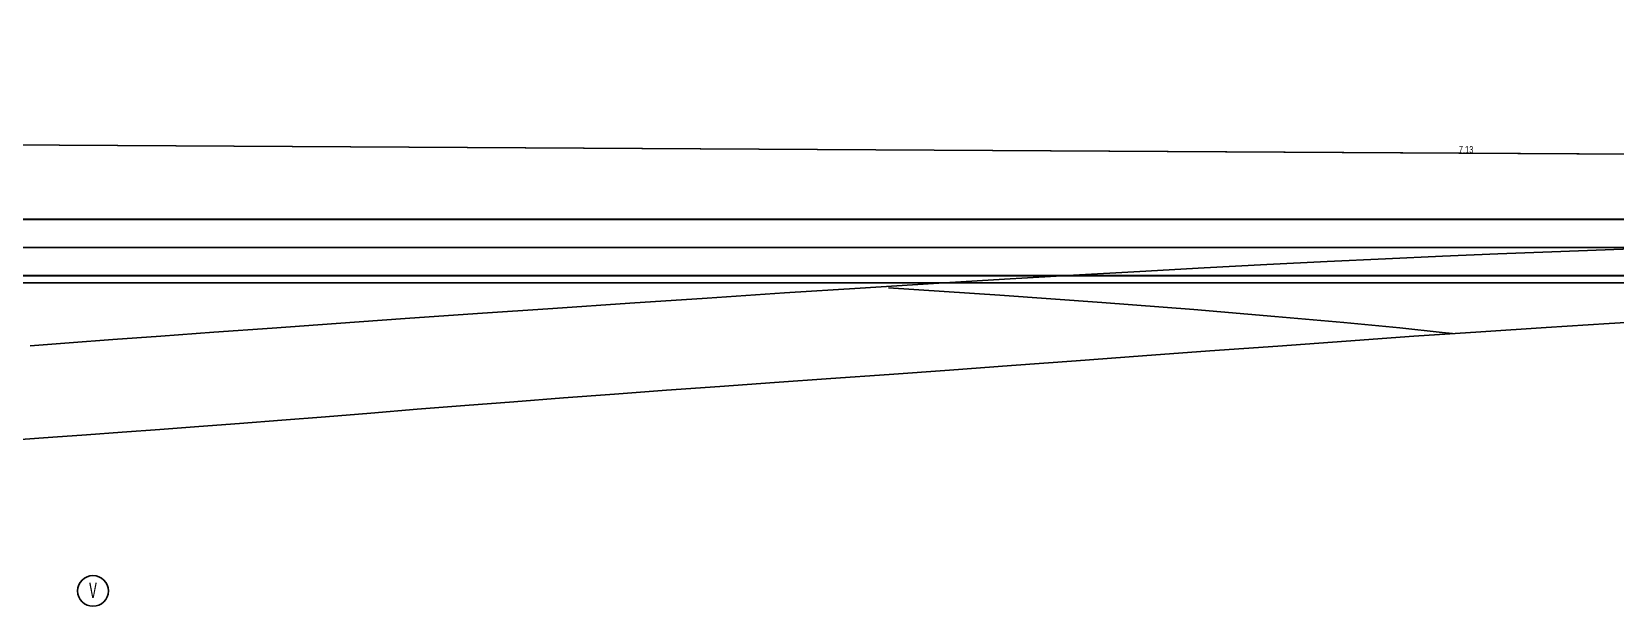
# Model space of a CAD drawing. Extents: x 525858 to 564773, y 2370984 to 2400075.
# Drawn here: x 562190.5 to 562644.2, y 2390809.1 to 2390973.7 of the extents above; entities that cross this region are included whole.
import ezdxf
from ezdxf.enums import TextEntityAlignment as Align

# ---------------------------------------------------------------- set-up
doc = ezdxf.new("R2010")
doc.units = 0
doc.linetypes.add('CENTER', pattern=[2, 1.25, -0.25, 0.25, -0.25])
for name, color, linetype in [('pipe', 3, 'CONTINUOUS'), ('pipe_cen', 1, 'CENTER'), ('地形剖面', 4, 'CONTINUOUS')]:
    doc.layers.add(name, color=color, linetype=linetype)
doc.styles.add('SIMP1', font='simp1.shx', dxfattribs={"width": 0.8, "bigfont": 'hz.shx'})

msp = doc.modelspace()

# ---------------------------------------------------------------- linework, layer by layer
at = {"layer": 'pipe', "linetype": 'Continuous', "lineweight": -3}
for points in [[(561665.904874, 2390953.292316), (561769.887874, 2390953.292316), (561790.201874, 2390949.642316), (561825.749874, 2390943.272316), (561842.308874, 2390940.302316), (561889.561874, 2390931.822316), (561934.147874, 2390923.822316), (561955.655874, 2390919.962316), (562099.065874, 2390919.962316), (562114.830874, 2390919.962316), (562839.234874, 2390919.962316), (562903.395874, 2390907.962316), (562947.796874, 2390899.652316), (563161.236874, 2390894.372316), (563216.676874, 2390893.002316), (563284.892874, 2390893.002316), (563326.329874, 2390893.002316), (563500.689874, 2390893.002316), (563560.805874, 2390893.002316)], [(561665.904874, 2390953.192316), (561769.887874, 2390953.192316), (561790.201874, 2390949.542316), (561825.749874, 2390943.172316), (561842.308874, 2390940.202316), (561889.561874, 2390931.722316), (561934.147874, 2390923.722316), (561955.655874, 2390919.862316), (562099.065874, 2390919.862316), (562114.830874, 2390919.862316), (562839.234874, 2390919.862316), (562903.395874, 2390907.862316), (562947.796874, 2390899.552316), (563161.236874, 2390894.272316), (563216.676874, 2390892.902316), (563284.892874, 2390892.902316), (563326.329874, 2390892.902316), (563500.689874, 2390892.902316), (563560.805874, 2390892.902316)], [(561665.904874, 2390937.192315), (561769.887874, 2390937.192315), (561790.201874, 2390933.542315), (561825.749874, 2390927.172315), (561842.308874, 2390924.202315), (561889.561874, 2390915.722315), (561934.147874, 2390907.722315), (561955.655874, 2390903.862315), (562099.065874, 2390903.862315), (562114.830874, 2390903.862315), (562839.234874, 2390903.862315), (562903.395874, 2390891.862315), (562947.796874, 2390883.552315), (563161.236874, 2390878.272315), (563216.676874, 2390876.902315), (563284.892874, 2390876.902315), (563326.329874, 2390876.902315), (563500.689874, 2390876.902315), (563560.805874, 2390876.902315)], [(561665.904874, 2390937.092316), (561769.887874, 2390937.092316), (561790.201874, 2390933.442316), (561825.749874, 2390927.072316), (561842.308874, 2390924.102316), (561889.561874, 2390915.622316), (561934.147874, 2390907.622316), (561955.655874, 2390903.762316), (562099.065874, 2390903.762316), (562114.830874, 2390903.762316), (562839.234874, 2390903.762316), (562903.395874, 2390891.762316), (562947.796874, 2390883.452316), (563161.236874, 2390878.172316), (563216.676874, 2390876.802316), (563284.892874, 2390876.802316), (563326.329874, 2390876.802316), (563500.689874, 2390876.802316), (563560.805874, 2390876.802316)], [(561665.904874, 2390935.092316), (561769.887874, 2390935.092316), (561790.201874, 2390931.442316), (561825.749874, 2390925.072316), (561842.308874, 2390922.102316), (561889.561874, 2390913.622316), (561934.147874, 2390905.622316), (561955.655874, 2390901.762316), (562099.065874, 2390901.762316), (562114.830874, 2390901.762316), (562839.234874, 2390901.762316), (562903.395874, 2390889.762316), (562947.796874, 2390881.452316), (563161.236874, 2390876.172316), (563216.676874, 2390874.802316), (563284.892874, 2390874.802316), (563326.329874, 2390874.802316), (563500.689874, 2390874.802316), (563560.805874, 2390874.802316)]]:
    msp.add_lwpolyline(points, dxfattribs=at)
at = {"layer": 'pipe_cen', "linetype": 'Continuous', "lineweight": -3}
msp.add_lwpolyline([(561665.904874, 2390945.192316), (561769.887874, 2390945.192316), (561790.201874, 2390941.542316), (561955.655874, 2390911.862316), (562839.234874, 2390911.862316), (562947.796874, 2390891.552316), (563216.676874, 2390884.902316), (563560.805874, 2390884.902316)], dxfattribs=at)
at = {"layer": '地形剖面', "color": 55, "lineweight": -3}
msp.add_lwpolyline([(561687.280874, 2390972.662316), (561713.218874, 2390973.662316), (561713.220874, 2390973.662316), (561741.637874, 2390966.662316), (561769.887874, 2390960.662316), (561790.201874, 2390956.662316), (561825.749874, 2390956.662316), (561842.308874, 2390955.662316), (561857.133874, 2390946.662316), (561886.212874, 2390942.442316), (561891.626874, 2390941.662316), (561934.147874, 2390952.662316), (561944.247874, 2390952.662316), (561955.655874, 2390936.662316), (561999.460874, 2390937.462316), (562010.298874, 2390937.662316), (562061.270874, 2390938.662316), (562099.065874, 2390941.662316), (562114.830874, 2390941.662316), (562365.286874, 2390940.242316), (562549.638874, 2390939.192316), (562819.312874, 2390937.662316)], dxfattribs=at)
at = {"layer": '地形剖面', "linetype": 'Continuous', "lineweight": -3}
msp.add_lwpolyline([(562114.830874, 2390941.662316), (562599.357874, 2390938.912316), (562819.312874, 2390937.662316)], dxfattribs=at)
at = {"layer": '地形剖面', "color": 55}
for points in [[(562190.024739, 2390883.746982), (562201.252627, 2390884.569932), (562213.689354, 2390885.481962), (562227.448734, 2390886.487324), (562242.644584, 2390887.590272), (562259.390719, 2390888.79506), (562277.732594, 2390890.101311), (562297.442226, 2390891.490126), (562318.223272, 2390892.937974), (562339.779391, 2390894.421325), (562361.814238, 2390895.91665), (562384.031472, 2390897.40042), (562406.134749, 2390898.849103), (562427.827726, 2390900.23917), (562448.867491, 2390901.55139), (562469.224848, 2390902.78373), (562488.924028, 2390903.938456), (562507.989267, 2390905.017833), (562526.444797, 2390906.024126), (562544.314852, 2390906.959602), (562561.623665, 2390907.826526), (562578.395469, 2390908.627164), (562594.664807, 2390909.363879), (562610.50745, 2390910.039426), (562626.00948, 2390910.65666), (562641.256978, 2390911.218434), (562656.336026, 2390911.727601)], [(562435.985621, 2390900.330994), (562467.817809, 2390898.226031), (562497.065281, 2390896.123621), (562523.442843, 2390894.078517), (562546.665301, 2390892.14547), (562566.447461, 2390890.379234), (562582.504129, 2390888.834562), (562594.550111, 2390887.566207), (562597.592493, 2390887.198266)], [(562187.293984, 2390856.862671), (562196.507982, 2390857.542401), (562206.226076, 2390858.242165), (562216.44157, 2390858.973648), (562227.147766, 2390859.748531), (562238.337966, 2390860.578498), (562250.002353, 2390861.471712), (562262.118633, 2390862.422262), (562274.661394, 2390863.420719), (562287.605223, 2390864.457654), (562300.924705, 2390865.523636), (562314.594429, 2390866.609237), (562328.58898, 2390867.705027), (562342.882947, 2390868.801576), (562357.463186, 2390869.892573), (562372.365632, 2390870.984179), (562387.638495, 2390872.085676), (562403.329978, 2390873.206341), (562419.488291, 2390874.355456), (562436.161638, 2390875.542301), (562453.398227, 2390876.776154), (562471.246264, 2390878.066296), (562489.719802, 2390879.417044), (562508.696275, 2390880.81286), (562528.018964, 2390882.233242), (562547.53115, 2390883.657689), (562567.076113, 2390885.065699), (562586.497134, 2390886.436773), (562605.637493, 2390887.750407), (562624.340471, 2390888.986102), (562642.469314, 2390890.125517), (562659.967127, 2390891.158956)]]:
    msp.add_lwpolyline(points, dxfattribs=at)
msp.add_circle((562208.040577, 2390813.517638), 4.4, dxfattribs=at)

# ---------------------------------------------------------------- texts
at = {"layer": '地形剖面', "color": 9, "linetype": 'Continuous', "lineweight": -3, "style": 'SIMP1', "width": 0.8}
msp.add_text('7.13', height=2, dxfattribs=at).set_placement((562599.357874, 2390938.912316))
at = {"layer": '地形剖面', "color": 55, "style": 'SIMP1', "width": 0.8}
msp.add_text('Ⅴ', height=5, dxfattribs=at).set_placement((562208.040577, 2390813.517638), align=Align.MIDDLE)

doc.saveas('drawing.dxf')
